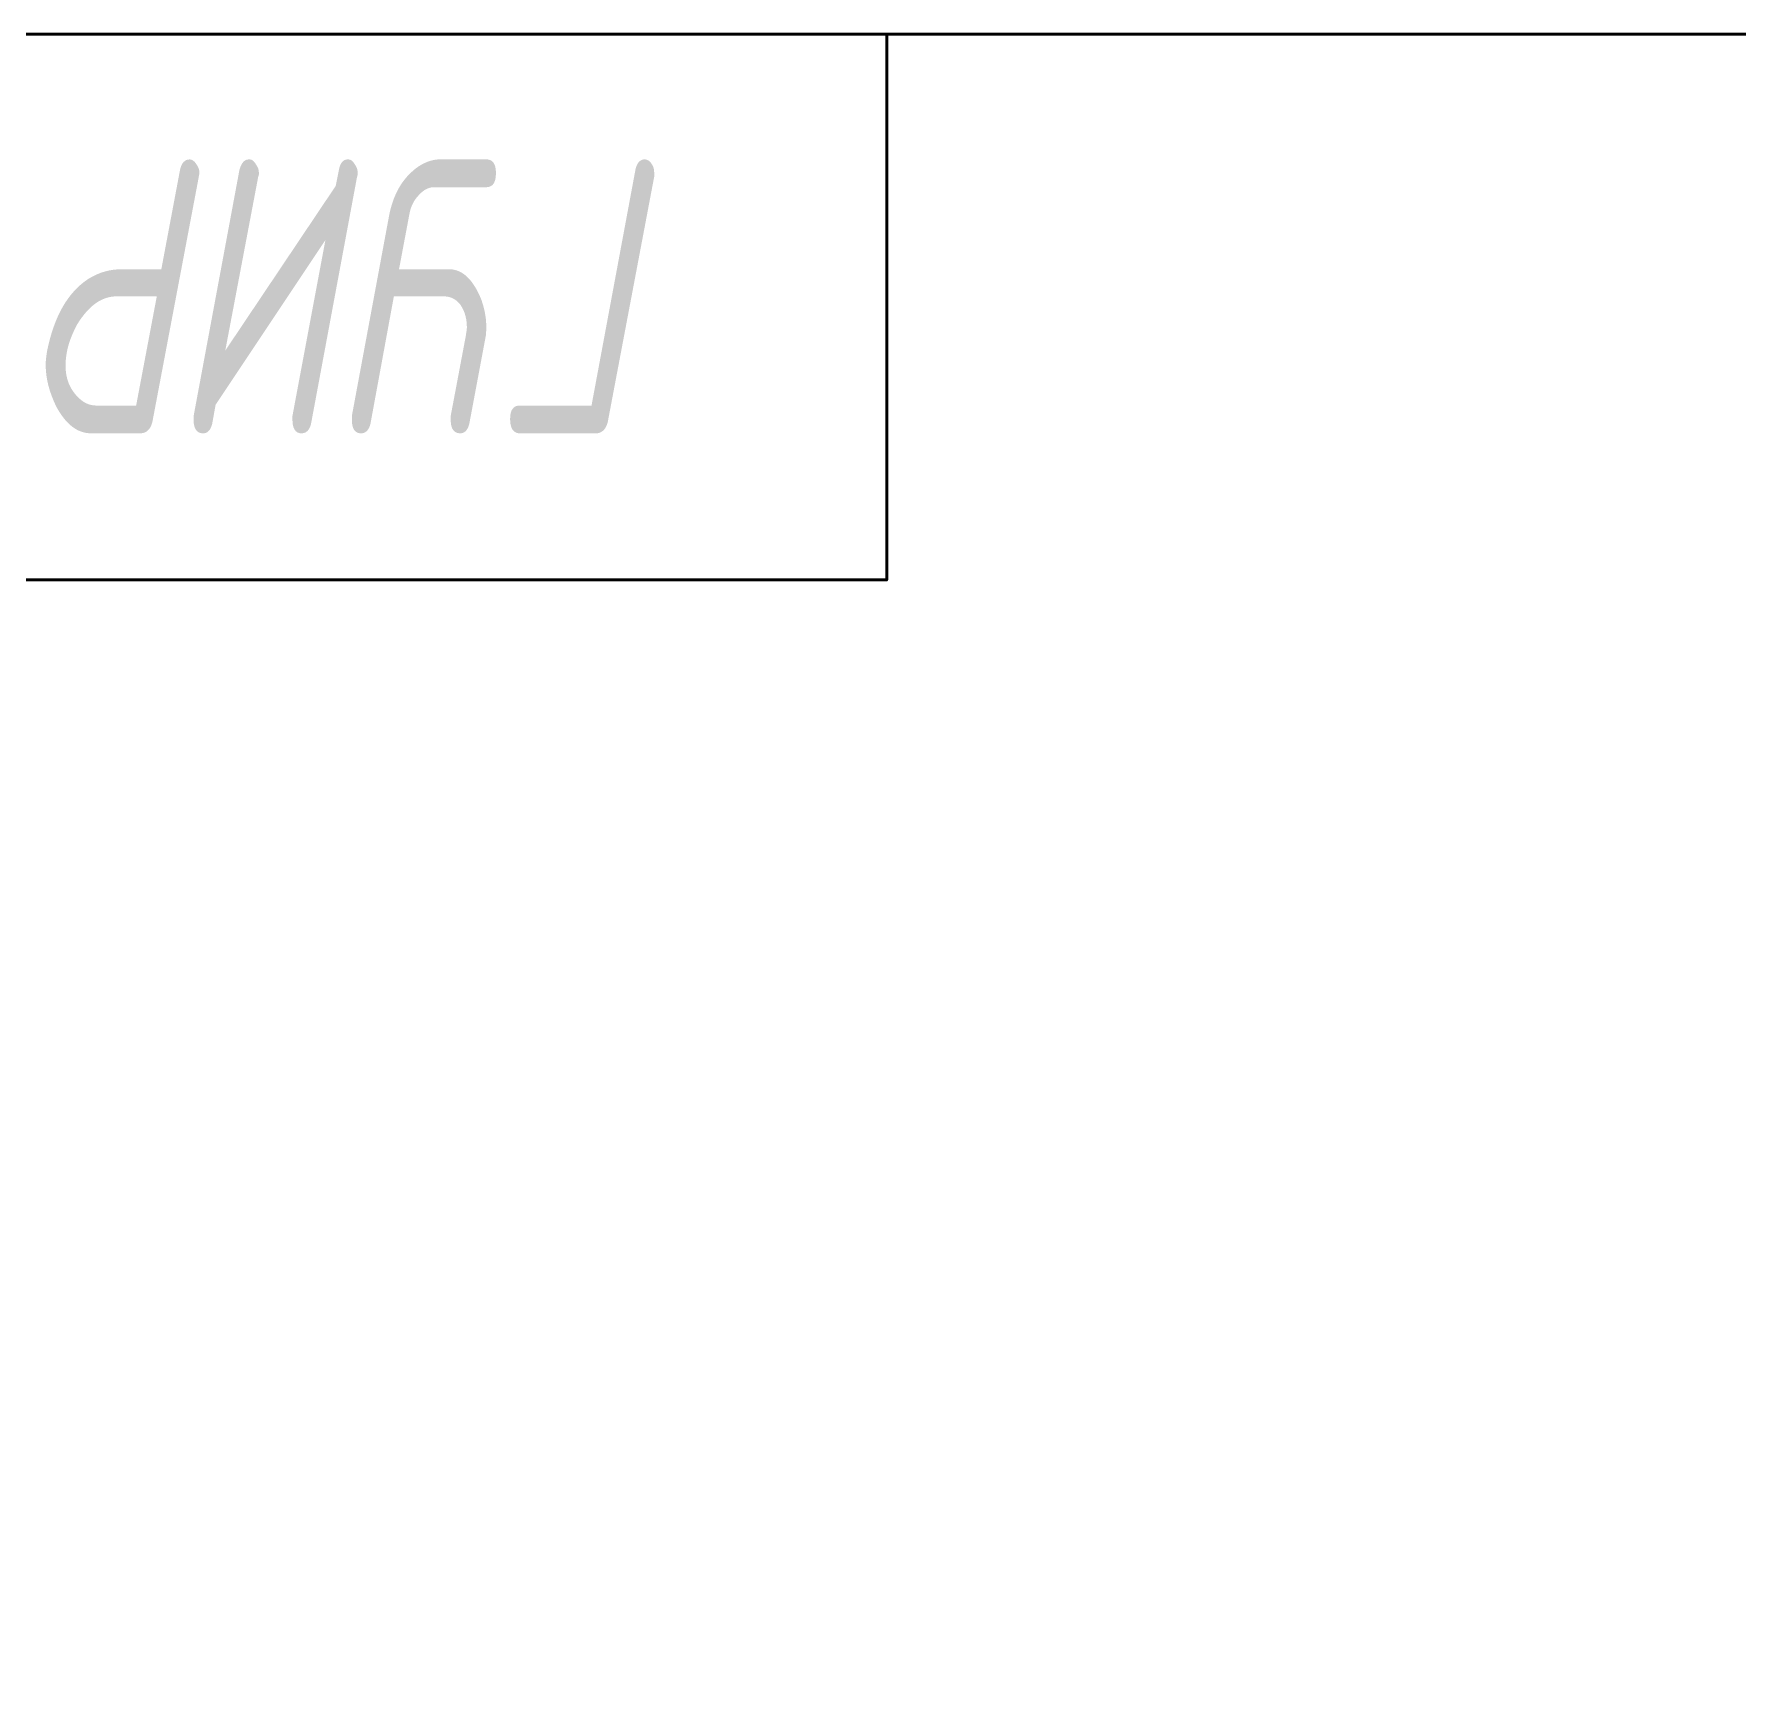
# Model space of a CAD drawing. Header units: millimetres. Extents: x 20 to 415, y 1 to 292.
# Drawn here: x 68.04 to 111.68, y 249.78 to 291.96 of the extents above; entities that cross this region are included whole.
import ezdxf

# ---------------------------------------------------------------- set-up
doc = ezdxf.new("R2010")
doc.units = ezdxf.units.MM
doc.header["$MEASUREMENT"] = 0
doc.layers.get('0').update_dxf_attribs({"linetype": 'CONTINUOUS'})

msp = doc.modelspace()

# ---------------------------------------------------------------- hatches: boundary and pattern name
at = {"true_color": 0x000007}
h = msp.add_hatch(color=0, dxfattribs=at)
h.paths.add_polyline_path([(82.318, 282.446), (83.443, 288.486), (83.443, 288.486), (83.448, 288.506), (83.453, 288.526), (83.458, 288.544), (83.464, 288.563), (83.47, 288.58), (83.477, 288.597), (83.484, 288.613), (83.492, 288.628), (83.501, 288.642), (83.509, 288.656), (83.518, 288.668), (83.528, 288.68), (83.538, 288.691), (83.549, 288.701), (83.559, 288.71), (83.571, 288.718), (83.582, 288.726), (83.594, 288.732), (83.607, 288.738), (83.62, 288.742), (83.633, 288.746), (83.647, 288.748), (83.661, 288.75), (83.675, 288.75), (83.675, 288.75), (83.683, 288.75), (83.691, 288.75), (83.7, 288.749), (83.708, 288.747), (83.716, 288.746), (83.724, 288.744), (83.732, 288.741), (83.74, 288.739), (83.748, 288.735), (83.756, 288.732), (83.764, 288.728), (83.772, 288.723), (83.78, 288.719), (83.787, 288.713), (83.795, 288.707), (83.802, 288.701), (83.81, 288.695), (83.817, 288.687), (83.824, 288.68), (83.831, 288.672), (83.838, 288.663), (83.844, 288.654), (83.851, 288.645), (83.857, 288.634), (83.863, 288.626), (83.869, 288.618), (83.874, 288.61), (83.879, 288.601), (83.884, 288.593), (83.888, 288.584), (83.892, 288.576), (83.896, 288.567), (83.9, 288.558), (83.903, 288.549), (83.906, 288.54), (83.909, 288.531), (83.911, 288.522), (83.913, 288.512), (83.915, 288.502), (83.917, 288.492), (83.918, 288.482), (83.92, 288.472), (83.921, 288.461), (83.922, 288.45), (83.922, 288.439), (83.923, 288.427), (83.923, 288.415), (83.923, 288.403), (83.923, 288.403), (83.923, 288.399), (83.923, 288.395), (83.923, 288.39), (83.923, 288.386), (83.923, 288.382), (83.923, 288.378), (83.923, 288.374), (83.923, 288.37), (83.923, 288.366), (83.923, 288.361), (83.923, 288.357), (83.923, 288.353), (83.923, 288.349), (83.923, 288.345), (83.923, 288.341), (83.923, 288.337), (83.923, 288.332), (83.923, 288.328), (83.923, 288.324), (83.923, 288.32), (83.923, 288.316), (83.923, 288.312), (83.923, 288.308), (83.923, 288.304), (83.923, 288.304), (82.748, 282.099), (82.748, 282.099), (82.744, 282.07), (82.738, 282.043), (82.732, 282.016), (82.725, 281.991), (82.717, 281.967), (82.708, 281.944), (82.699, 281.922), (82.689, 281.901), (82.678, 281.882), (82.666, 281.863), (82.654, 281.846), (82.641, 281.83), (82.627, 281.815), (82.612, 281.801), (82.597, 281.789), (82.582, 281.778), (82.565, 281.768), (82.548, 281.759), (82.531, 281.752), (82.512, 281.746), (82.494, 281.741), (82.474, 281.737), (82.454, 281.735), (82.434, 281.735), (82.434, 281.735), (80.481, 281.735), (80.481, 281.735), (80.461, 281.735), (80.442, 281.737), (80.423, 281.741), (80.406, 281.746), (80.389, 281.752), (80.373, 281.759), (80.358, 281.768), (80.344, 281.778), (80.33, 281.789), (80.318, 281.801), (80.306, 281.815), (80.295, 281.83), (80.285, 281.846), (80.276, 281.863), (80.268, 281.882), (80.261, 281.901), (80.254, 281.922), (80.249, 281.944), (80.244, 281.967), (80.24, 281.991), (80.237, 282.016), (80.235, 282.043), (80.234, 282.07), (80.233, 282.099), (80.233, 282.099), (80.234, 282.127), (80.235, 282.154), (80.237, 282.18), (80.24, 282.205), (80.244, 282.228), (80.249, 282.251), (80.254, 282.272), (80.261, 282.292), (80.268, 282.31), (80.276, 282.328), (80.285, 282.344), (80.295, 282.359), (80.306, 282.373), (80.318, 282.386), (80.33, 282.397), (80.344, 282.408), (80.358, 282.417), (80.373, 282.424), (80.389, 282.431), (80.406, 282.436), (80.423, 282.441), (80.442, 282.444), (80.461, 282.446), (80.481, 282.446), (82.318, 282.446), (80.481, 282.446)])
h.paths.add_polyline_path([(79.621, 288.75), (79.621, 288.75), (79.641, 288.75), (79.661, 288.748), (79.679, 288.745), (79.697, 288.741), (79.714, 288.735), (79.73, 288.729), (79.745, 288.721), (79.759, 288.712), (79.772, 288.701), (79.785, 288.69), (79.796, 288.677), (79.807, 288.663), (79.817, 288.648), (79.826, 288.632), (79.834, 288.615), (79.842, 288.596), (79.848, 288.576), (79.854, 288.555), (79.858, 288.533), (79.862, 288.509), (79.865, 288.484), (79.867, 288.458), (79.869, 288.431), (79.869, 288.403), (79.869, 288.403), (79.869, 288.372), (79.867, 288.344), (79.865, 288.316), (79.862, 288.29), (79.858, 288.265), (79.854, 288.241), (79.848, 288.219), (79.842, 288.198), (79.834, 288.179), (79.826, 288.16), (79.817, 288.143), (79.807, 288.128), (79.796, 288.113), (79.785, 288.1), (79.772, 288.089), (79.759, 288.078), (79.745, 288.069), (79.73, 288.061), (79.714, 288.054), (79.697, 288.049), (79.679, 288.044), (79.661, 288.041), (79.641, 288.039), (79.621, 288.039), (78.297, 288.039), (78.297, 288.039), (78.279, 288.038), (78.26, 288.037), (78.242, 288.036), (78.224, 288.033), (78.206, 288.03), (78.189, 288.026), (78.171, 288.022), (78.154, 288.017), (78.137, 288.011), (78.12, 288.004), (78.103, 287.997), (78.086, 287.989), (78.07, 287.981), (78.054, 287.971), (78.037, 287.961), (78.022, 287.951), (78.006, 287.939), (77.99, 287.927), (77.975, 287.914), (77.959, 287.901), (77.944, 287.887), (77.929, 287.872), (77.915, 287.856), (77.9, 287.84), (77.9, 287.84), (77.884, 287.824), (77.868, 287.806), (77.853, 287.789), (77.838, 287.771), (77.824, 287.753), (77.81, 287.735), (77.797, 287.716), (77.784, 287.697), (77.772, 287.677), (77.761, 287.658), (77.749, 287.637), (77.739, 287.617), (77.729, 287.596), (77.719, 287.575), (77.71, 287.553), (77.702, 287.531), (77.694, 287.509), (77.686, 287.487), (77.679, 287.464), (77.673, 287.44), (77.667, 287.417), (77.661, 287.393), (77.656, 287.368), (77.652, 287.344), (77.387, 285.937), (78.661, 285.937), (78.661, 285.937), (78.704, 285.936), (78.746, 285.932), (78.788, 285.926), (78.828, 285.917), (78.868, 285.905), (78.907, 285.891), (78.945, 285.874), (78.982, 285.854), (79.019, 285.832), (79.055, 285.807), (79.09, 285.779), (79.125, 285.749), (79.158, 285.716), (79.192, 285.681), (79.224, 285.643), (79.256, 285.602), (79.287, 285.558), (79.317, 285.512), (79.347, 285.463), (79.377, 285.411), (79.406, 285.356), (79.434, 285.299), (79.461, 285.239), (79.489, 285.176), (79.489, 285.176), (79.499, 285.147), (79.509, 285.118), (79.518, 285.089), (79.527, 285.06), (79.536, 285.031), (79.544, 285.003), (79.552, 284.974), (79.56, 284.945), (79.567, 284.916), (79.574, 284.887), (79.58, 284.858), (79.586, 284.829), (79.591, 284.8), (79.596, 284.771), (79.601, 284.742), (79.605, 284.713), (79.609, 284.684), (79.612, 284.655), (79.615, 284.626), (79.617, 284.597), (79.619, 284.568), (79.62, 284.539), (79.621, 284.51), (79.621, 284.481), (79.621, 284.469), (79.621, 284.457), (79.621, 284.444), (79.621, 284.432), (79.621, 284.419), (79.621, 284.407), (79.621, 284.395), (79.62, 284.383), (79.62, 284.371), (79.62, 284.358), (79.619, 284.346), (79.619, 284.334), (79.618, 284.323), (79.618, 284.311), (79.617, 284.299), (79.616, 284.288), (79.615, 284.276), (79.614, 284.265), (79.613, 284.254), (79.611, 284.243), (79.61, 284.232), (79.608, 284.221), (79.606, 284.21), (79.604, 284.2), (79.191, 281.999), (79.191, 281.999), (79.186, 281.979), (79.182, 281.959), (79.176, 281.94), (79.17, 281.922), (79.164, 281.905), (79.157, 281.888), (79.15, 281.872), (79.142, 281.857), (79.134, 281.843), (79.125, 281.829), (79.116, 281.817), (79.106, 281.805), (79.096, 281.794), (79.086, 281.784), (79.075, 281.775), (79.063, 281.766), (79.052, 281.759), (79.04, 281.753), (79.027, 281.747), (79.014, 281.743), (79.001, 281.739), (78.987, 281.737), (78.973, 281.735), (78.959, 281.735), (78.959, 281.735), (78.939, 281.735), (78.92, 281.737), (78.901, 281.74), (78.883, 281.744), (78.867, 281.75), (78.851, 281.756), (78.835, 281.764), (78.821, 281.773), (78.808, 281.783), (78.795, 281.795), (78.784, 281.808), (78.773, 281.821), (78.763, 281.837), (78.754, 281.853), (78.746, 281.87), (78.739, 281.889), (78.732, 281.909), (78.726, 281.93), (78.722, 281.952), (78.718, 281.976), (78.715, 282.001), (78.713, 282.027), (78.711, 282.054), (78.711, 282.082), (78.711, 282.088), (78.711, 282.094), (78.711, 282.1), (78.711, 282.106), (78.711, 282.111), (78.711, 282.116), (78.711, 282.121), (78.711, 282.126), (78.711, 282.131), (78.711, 282.136), (78.711, 282.14), (78.711, 282.144), (78.711, 282.148), (78.711, 282.152), (78.711, 282.156), (78.711, 282.159), (78.711, 282.163), (78.711, 282.166), (78.711, 282.169), (78.711, 282.172), (78.711, 282.174), (78.711, 282.177), (78.711, 282.179), (78.711, 282.181), (79.092, 284.2), (79.092, 284.2), (79.094, 284.212), (79.096, 284.225), (79.098, 284.236), (79.1, 284.248), (79.102, 284.26), (79.104, 284.271), (79.106, 284.283), (79.107, 284.294), (79.109, 284.305), (79.111, 284.316), (79.113, 284.326), (79.114, 284.337), (79.116, 284.347), (79.117, 284.357), (79.119, 284.367), (79.12, 284.377), (79.121, 284.386), (79.122, 284.395), (79.123, 284.405), (79.123, 284.414), (79.124, 284.423), (79.124, 284.431), (79.125, 284.44), (79.125, 284.448), (79.125, 284.448), (79.124, 284.479), (79.123, 284.509), (79.122, 284.538), (79.119, 284.567), (79.116, 284.595), (79.113, 284.622), (79.109, 284.649), (79.104, 284.676), (79.098, 284.701), (79.093, 284.726), (79.086, 284.751), (79.079, 284.775), (79.072, 284.799), (79.064, 284.822), (79.055, 284.844), (79.046, 284.866), (79.037, 284.888), (79.027, 284.909), (79.017, 284.93), (79.006, 284.95), (78.995, 284.97), (78.983, 284.989), (78.971, 285.009), (78.959, 285.027), (78.945, 285.046), (78.93, 285.063), (78.914, 285.079), (78.899, 285.095), (78.883, 285.11), (78.866, 285.124), (78.85, 285.137), (78.833, 285.149), (78.816, 285.161), (78.798, 285.172), (78.781, 285.182), (78.763, 285.191), (78.744, 285.199), (78.726, 285.207), (78.707, 285.214), (78.688, 285.22), (78.669, 285.225), (78.65, 285.23), (78.63, 285.234), (78.61, 285.237), (78.59, 285.239), (78.57, 285.241), (78.55, 285.242), (78.529, 285.242), (77.255, 285.242), (76.659, 281.999), (76.659, 281.999), (76.655, 281.979), (76.65, 281.959), (76.644, 281.94), (76.639, 281.922), (76.632, 281.905), (76.625, 281.888), (76.618, 281.872), (76.61, 281.857), (76.601, 281.843), (76.592, 281.829), (76.582, 281.817), (76.572, 281.805), (76.562, 281.794), (76.551, 281.784), (76.539, 281.775), (76.527, 281.766), (76.514, 281.759), (76.501, 281.753), (76.487, 281.747), (76.473, 281.743), (76.458, 281.739), (76.443, 281.737), (76.427, 281.735), (76.411, 281.735), (76.411, 281.735), (76.393, 281.735), (76.375, 281.737), (76.358, 281.74), (76.342, 281.744), (76.327, 281.75), (76.312, 281.756), (76.298, 281.764), (76.285, 281.773), (76.272, 281.783), (76.261, 281.795), (76.25, 281.808), (76.239, 281.821), (76.23, 281.837), (76.221, 281.853), (76.213, 281.87), (76.206, 281.889), (76.2, 281.909), (76.195, 281.93), (76.19, 281.952), (76.186, 281.976), (76.183, 282.001), (76.181, 282.027), (76.18, 282.054), (76.179, 282.082), (76.179, 282.088), (76.179, 282.094), (76.179, 282.1), (76.179, 282.106), (76.179, 282.111), (76.179, 282.116), (76.179, 282.121), (76.179, 282.126), (76.179, 282.131), (76.179, 282.136), (76.179, 282.14), (76.179, 282.144), (76.179, 282.148), (76.179, 282.152), (76.179, 282.156), (76.179, 282.159), (76.179, 282.163), (76.179, 282.166), (76.179, 282.169), (76.179, 282.172), (76.179, 282.174), (76.179, 282.177), (76.179, 282.179), (76.179, 282.181), (77.139, 287.344), (77.139, 287.344), (77.154, 287.411), (77.17, 287.477), (77.188, 287.542), (77.207, 287.605), (77.227, 287.666), (77.248, 287.726), (77.271, 287.784), (77.295, 287.841), (77.321, 287.897), (77.348, 287.951), (77.376, 288.004), (77.406, 288.055), (77.437, 288.105), (77.47, 288.154), (77.504, 288.201), (77.54, 288.247), (77.577, 288.292), (77.616, 288.335), (77.657, 288.377), (77.699, 288.418), (77.742, 288.457), (77.788, 288.496), (77.835, 288.533), (77.884, 288.568), (77.884, 288.568), (77.906, 288.582), (77.929, 288.596), (77.952, 288.609), (77.975, 288.622), (77.997, 288.634), (78.02, 288.646), (78.043, 288.657), (78.066, 288.667), (78.088, 288.677), (78.111, 288.686), (78.134, 288.695), (78.157, 288.703), (78.179, 288.71), (78.202, 288.717), (78.225, 288.723), (78.248, 288.729), (78.27, 288.734), (78.293, 288.738), (78.316, 288.742), (78.339, 288.745), (78.361, 288.747), (78.384, 288.749), (78.407, 288.75), (78.43, 288.75)])
h.paths.add_polyline_path([(79.621, 288.75), (78.43, 288.75)])
h.paths.add_polyline_path([(75.766, 288.072), (75.848, 288.486), (75.848, 288.486), (75.853, 288.506), (75.857, 288.526), (75.862, 288.544), (75.868, 288.563), (75.874, 288.58), (75.88, 288.597), (75.887, 288.613), (75.894, 288.628), (75.901, 288.642), (75.909, 288.656), (75.918, 288.668), (75.927, 288.68), (75.937, 288.691), (75.947, 288.701), (75.957, 288.71), (75.969, 288.718), (75.98, 288.726), (75.993, 288.732), (76.006, 288.738), (76.019, 288.742), (76.033, 288.746), (76.048, 288.748), (76.064, 288.75), (76.08, 288.75), (76.08, 288.75), (76.088, 288.75), (76.096, 288.75), (76.104, 288.749), (76.112, 288.747), (76.119, 288.746), (76.127, 288.744), (76.134, 288.741), (76.141, 288.739), (76.148, 288.735), (76.155, 288.732), (76.162, 288.728), (76.169, 288.723), (76.176, 288.719), (76.182, 288.713), (76.189, 288.707), (76.195, 288.701), (76.202, 288.695), (76.208, 288.687), (76.214, 288.68), (76.221, 288.672), (76.227, 288.663), (76.233, 288.654), (76.239, 288.645), (76.246, 288.634), (76.252, 288.626), (76.258, 288.618), (76.263, 288.61), (76.269, 288.601), (76.274, 288.593), (76.279, 288.584), (76.284, 288.576), (76.289, 288.567), (76.294, 288.558), (76.298, 288.549), (76.302, 288.54), (76.306, 288.531), (76.309, 288.522), (76.312, 288.512), (76.315, 288.502), (76.318, 288.492), (76.32, 288.482), (76.322, 288.472), (76.324, 288.461), (76.326, 288.45), (76.327, 288.439), (76.328, 288.427), (76.328, 288.415), (76.328, 288.403), (76.328, 288.403), (76.328, 288.399), (76.328, 288.395), (76.328, 288.39), (76.328, 288.386), (76.328, 288.382), (76.328, 288.378), (76.328, 288.374), (76.328, 288.37), (76.327, 288.366), (76.327, 288.361), (76.327, 288.357), (76.326, 288.353), (76.326, 288.349), (76.325, 288.345), (76.324, 288.341), (76.323, 288.337), (76.322, 288.332), (76.321, 288.328), (76.32, 288.324), (76.319, 288.32), (76.317, 288.316), (76.316, 288.312), (76.314, 288.308), (76.312, 288.304), (76.312, 288.304), (75.137, 281.999), (75.137, 281.999), (75.133, 281.979), (75.128, 281.959), (75.122, 281.94), (75.116, 281.922), (75.11, 281.905), (75.103, 281.888), (75.095, 281.872), (75.087, 281.857), (75.079, 281.843), (75.07, 281.829), (75.06, 281.817), (75.05, 281.805), (75.039, 281.794), (75.028, 281.784), (75.017, 281.775), (75.005, 281.766), (74.992, 281.759), (74.979, 281.753), (74.965, 281.747), (74.951, 281.743), (74.936, 281.739), (74.921, 281.737), (74.905, 281.735), (74.889, 281.735), (74.889, 281.735), (74.87, 281.735), (74.853, 281.737), (74.836, 281.74), (74.82, 281.744), (74.804, 281.75), (74.79, 281.756), (74.776, 281.764), (74.763, 281.773), (74.75, 281.783), (74.738, 281.795), (74.727, 281.808), (74.717, 281.821), (74.708, 281.837), (74.699, 281.853), (74.691, 281.87), (74.684, 281.889), (74.678, 281.909), (74.672, 281.93), (74.668, 281.952), (74.664, 281.976), (74.661, 282.001), (74.659, 282.027), (74.658, 282.054), (74.657, 282.082), (74.657, 282.088), (74.657, 282.094), (74.657, 282.1), (74.657, 282.106), (74.657, 282.111), (74.657, 282.116), (74.657, 282.121), (74.657, 282.126), (74.657, 282.131), (74.657, 282.136), (74.657, 282.14), (74.657, 282.144), (74.657, 282.148), (74.657, 282.152), (74.657, 282.156), (74.657, 282.159), (74.657, 282.163), (74.657, 282.166), (74.657, 282.169), (74.657, 282.172), (74.657, 282.174), (74.657, 282.177), (74.657, 282.179), (74.657, 282.181), (75.501, 286.682), (72.688, 282.463), (72.605, 281.999), (72.605, 281.999), (72.601, 281.979), (72.596, 281.959), (72.591, 281.94), (72.585, 281.922), (72.578, 281.905), (72.571, 281.888), (72.564, 281.872), (72.556, 281.857), (72.548, 281.843), (72.539, 281.829), (72.53, 281.817), (72.521, 281.805), (72.511, 281.794), (72.5, 281.784), (72.489, 281.775), (72.478, 281.766), (72.466, 281.759), (72.454, 281.753), (72.442, 281.747), (72.429, 281.743), (72.416, 281.739), (72.402, 281.737), (72.388, 281.735), (72.374, 281.735), (72.374, 281.735), (72.353, 281.735), (72.334, 281.737), (72.316, 281.74), (72.298, 281.744), (72.281, 281.75), (72.265, 281.756), (72.25, 281.764), (72.236, 281.773), (72.222, 281.783), (72.21, 281.795), (72.198, 281.808), (72.188, 281.821), (72.178, 281.837), (72.169, 281.853), (72.16, 281.87), (72.153, 281.889), (72.147, 281.909), (72.141, 281.93), (72.136, 281.952), (72.132, 281.976), (72.129, 282.001), (72.127, 282.027), (72.126, 282.054), (72.126, 282.082), (72.126, 282.09), (72.126, 282.098), (72.126, 282.105), (72.126, 282.112), (72.126, 282.119), (72.126, 282.126), (72.126, 282.132), (72.126, 282.137), (72.126, 282.143), (72.126, 282.148), (72.126, 282.152), (72.126, 282.157), (72.126, 282.161), (72.126, 282.164), (72.126, 282.167), (72.126, 282.17), (72.126, 282.173), (72.126, 282.175), (72.126, 282.177), (72.126, 282.179), (72.126, 282.18), (72.126, 282.181), (72.126, 282.181), (72.126, 282.181), (73.3, 288.486), (73.3, 288.486), (73.307, 288.506), (73.313, 288.526), (73.32, 288.544), (73.327, 288.563), (73.334, 288.58), (73.341, 288.597), (73.349, 288.613), (73.357, 288.628), (73.366, 288.642), (73.375, 288.656), (73.384, 288.668), (73.393, 288.68), (73.403, 288.691), (73.414, 288.701), (73.425, 288.71), (73.436, 288.718), (73.448, 288.726), (73.461, 288.732), (73.474, 288.738), (73.488, 288.742), (73.502, 288.746), (73.517, 288.748), (73.532, 288.75), (73.549, 288.75), (73.549, 288.75), (73.557, 288.75), (73.565, 288.75), (73.573, 288.749), (73.58, 288.747), (73.588, 288.746), (73.595, 288.744), (73.603, 288.741), (73.61, 288.739), (73.617, 288.735), (73.624, 288.732), (73.631, 288.728), (73.637, 288.723), (73.644, 288.719), (73.651, 288.713), (73.657, 288.707), (73.664, 288.701), (73.67, 288.695), (73.676, 288.687), (73.683, 288.68), (73.689, 288.672), (73.695, 288.663), (73.702, 288.654), (73.708, 288.645), (73.714, 288.634), (73.72, 288.626), (73.726, 288.618), (73.732, 288.61), (73.737, 288.601), (73.743, 288.593), (73.748, 288.584), (73.753, 288.576), (73.757, 288.567), (73.762, 288.558), (73.766, 288.549), (73.77, 288.54), (73.774, 288.531), (73.777, 288.522), (73.781, 288.512), (73.784, 288.502), (73.786, 288.492), (73.789, 288.482), (73.791, 288.472), (73.793, 288.461), (73.794, 288.45), (73.795, 288.439), (73.796, 288.427), (73.797, 288.415), (73.797, 288.403), (73.797, 288.403), (73.797, 288.399), (73.797, 288.395), (73.797, 288.39), (73.797, 288.386), (73.797, 288.382), (73.796, 288.378), (73.796, 288.374), (73.796, 288.37), (73.796, 288.366), (73.796, 288.361), (73.795, 288.357), (73.795, 288.353), (73.794, 288.349), (73.793, 288.345), (73.793, 288.341), (73.792, 288.337), (73.791, 288.332), (73.79, 288.328), (73.788, 288.324), (73.787, 288.32), (73.786, 288.316), (73.784, 288.312), (73.782, 288.308), (73.78, 288.304), (73.78, 288.304), (72.936, 283.853), (75.766, 288.072), (72.936, 283.853)])
edge = h.paths.add_edge_path()
edge.add_line((70.289, 285.937), (71.298, 285.937))
edge.add_line((71.298, 285.937), (71.778, 288.486))
edge.add_spline(control_points=[(71.778, 288.486), (71.811, 288.651), (71.894, 288.75), (72.026, 288.75), (72.026, 288.75), (72.076, 288.75), (72.142, 288.717), (72.192, 288.634), (72.192, 288.634), (72.241, 288.568), (72.274, 288.502), (72.274, 288.403), (72.274, 288.403), (72.274, 288.37), (72.258, 288.337), (72.258, 288.304)], knot_values=[0, 0, 0, 0, 0.0625, 0.0625, 0.0625, 0.0625, 0.125, 0.125, 0.125, 0.125, 0.1875, 0.1875, 0.1875, 0.1875, 1, 1, 1, 1], degree=3, periodic=0)
edge.add_line((72.258, 288.304), (71.083, 282.099))
edge.add_spline(control_points=[(71.083, 282.099), (71.05, 281.867), (70.934, 281.735), (70.769, 281.735)], knot_values=[0, 0, 0, 0, 1, 1, 1, 1], degree=3, periodic=0)
edge.add_line((70.769, 281.735), (69.495, 281.735))
edge.add_spline(control_points=[(69.495, 281.735), (69.147, 281.735), (68.849, 281.966), (68.601, 282.43), (68.601, 282.43), (68.436, 282.777), (68.336, 283.125), (68.336, 283.489), (68.336, 283.489), (68.336, 283.604), (68.353, 283.72), (68.37, 283.836), (68.37, 283.836), (68.552, 284.73), (68.899, 285.342), (69.428, 285.689), (69.428, 285.689), (69.693, 285.855), (69.974, 285.937), (70.289, 285.937)], knot_values=[0, 0, 0, 0, 0.05, 0.05, 0.05, 0.05, 0.1, 0.1, 0.1, 0.1, 0.15, 0.15, 0.15, 0.15, 0.2, 0.2, 0.2, 0.2, 1, 1, 1, 1], degree=3, periodic=0)
h.paths.add_polyline_path([(70.157, 285.242), (70.157, 285.242), (70.109, 285.241), (70.062, 285.238), (70.016, 285.232), (69.97, 285.223), (69.925, 285.212), (69.88, 285.199), (69.836, 285.183), (69.792, 285.165), (69.748, 285.144), (69.705, 285.121), (69.663, 285.095), (69.621, 285.067), (69.579, 285.036), (69.538, 285.003), (69.497, 284.967), (69.457, 284.929), (69.417, 284.888), (69.377, 284.845), (69.338, 284.799), (69.299, 284.75), (69.26, 284.699), (69.222, 284.646), (69.185, 284.59), (69.147, 284.531), (69.147, 284.531), (69.133, 284.504), (69.119, 284.477), (69.105, 284.45), (69.091, 284.422), (69.077, 284.394), (69.064, 284.367), (69.051, 284.339), (69.038, 284.31), (69.026, 284.282), (69.013, 284.253), (69.002, 284.225), (68.99, 284.196), (68.979, 284.167), (68.968, 284.138), (68.957, 284.108), (68.947, 284.079), (68.938, 284.049), (68.928, 284.019), (68.92, 283.989), (68.911, 283.959), (68.903, 283.928), (68.896, 283.898), (68.889, 283.867), (68.882, 283.836), (68.871, 283.773), (68.862, 283.71), (68.855, 283.649), (68.849, 283.589), (68.846, 283.531), (68.845, 283.473), (68.846, 283.417), (68.849, 283.362), (68.855, 283.308), (68.862, 283.255), (68.871, 283.204), (68.882, 283.153), (68.896, 283.104), (68.911, 283.057), (68.929, 283.01), (68.949, 282.965), (68.97, 282.92), (68.994, 282.877), (69.02, 282.836), (69.048, 282.795), (69.078, 282.756), (69.11, 282.717), (69.144, 282.68), (69.18, 282.645), (69.18, 282.645), (69.197, 282.628), (69.214, 282.613), (69.231, 282.598), (69.248, 282.584), (69.265, 282.571), (69.283, 282.558), (69.301, 282.546), (69.319, 282.534), (69.337, 282.524), (69.356, 282.514), (69.374, 282.504), (69.393, 282.496), (69.413, 282.488), (69.432, 282.481), (69.452, 282.474), (69.472, 282.468), (69.492, 282.463), (69.513, 282.459), (69.534, 282.455), (69.555, 282.452), (69.577, 282.449), (69.599, 282.448), (69.621, 282.446), (69.644, 282.446), (69.644, 282.446), (70.653, 282.446), (71.182, 285.242)])
h.paths.add_polyline_path([(70.157, 285.242), (71.182, 285.242)])

# ---------------------------------------------------------------- linework, layer by layer
at = {"color": 0, "linetype": 'Continuous', "lineweight": 53, "true_color": 0x000007}
for points in [[(19.872, 4.865), (415.082, 4.865), (415.082, 291.96), (19.872, 291.96)], [(19.872, 277.979), (19.872, 291.96), (89.88, 291.96), (89.88, 277.979)]]:
    msp.add_lwpolyline(points, close=True, dxfattribs=at)

doc.saveas('drawing.dxf')
